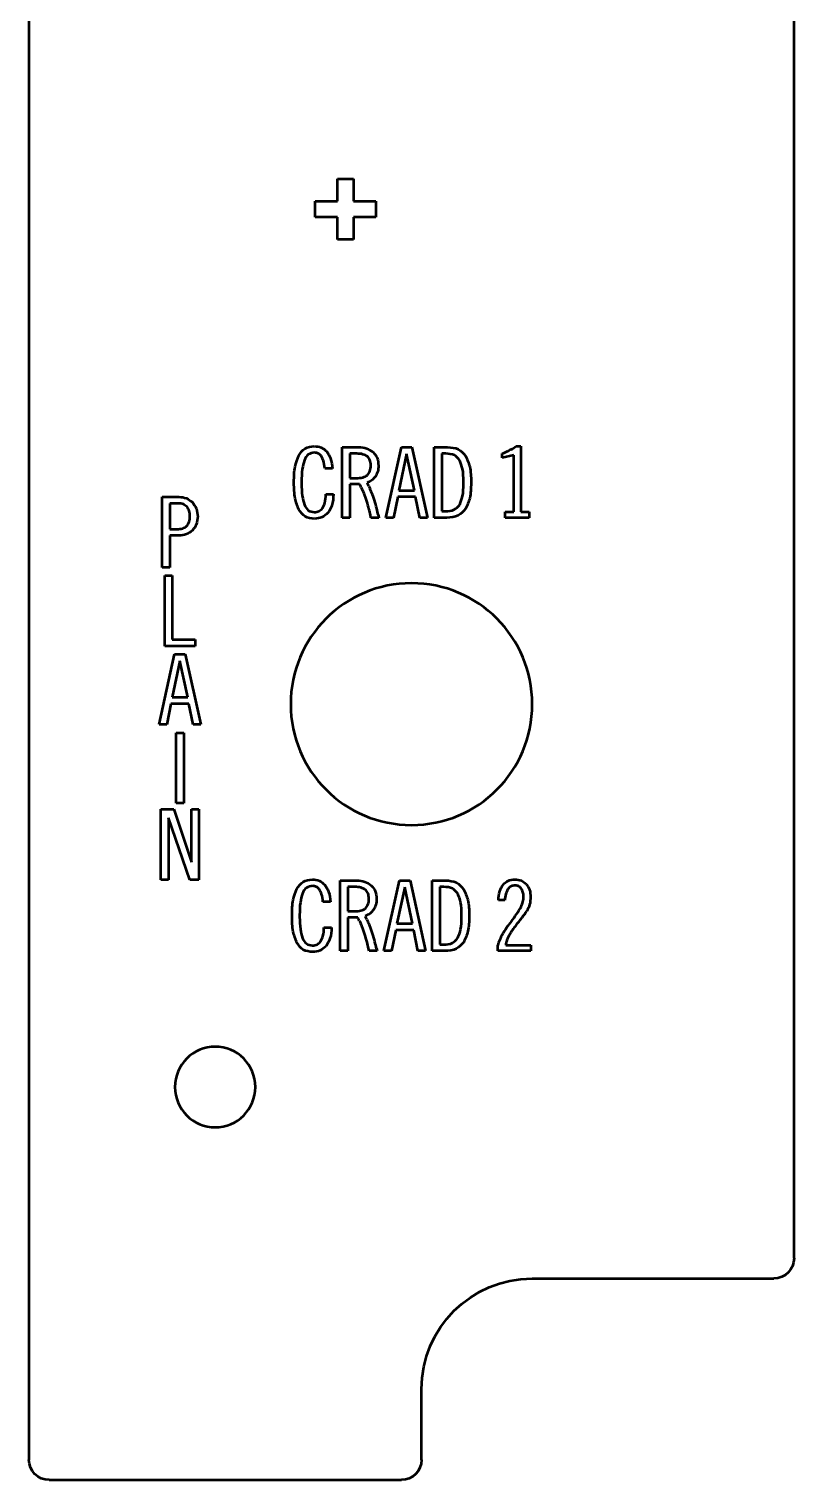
# Model space of a CAD drawing. Header units: millimetres. Extents: x 186 to 224, y 91 to 235.
# Drawn here: x 186.2 to 224.2, y 91.1 to 163.1 of the extents above; entities that cross this region are included whole.
import ezdxf

# ---------------------------------------------------------------- set-up
doc = ezdxf.new("R2010")
doc.units = ezdxf.units.MM
doc.header["$LTSCALE"] = 0.75
doc.layers.add('Visible', color=7, linetype='Continuous', lineweight=50)

msp = doc.modelspace()

# ---------------------------------------------------------------- linework, layer by layer
at = {"layer": 'Visible', "extrusion": (-1e-16, -1, 0)}
for p, q in [((224.171, 102.126), (224.171, 234.126)), ((186.171, 224.126), (186.171, 92.126)), ((201.493, 154.589), (201.493, 155.689)), ((201.493, 155.689), (202.293, 155.689)), ((202.293, 155.689), (202.293, 154.589)), ((200.393, 153.789), (200.393, 154.589)), ((200.393, 154.589), (201.493, 154.589)), ((202.293, 154.589), (203.393, 154.589)), ((203.393, 154.589), (203.393, 153.789)), ((201.493, 153.789), (200.393, 153.789)), ((201.493, 152.689), (201.493, 153.789)), ((203.393, 153.789), (202.293, 153.789)), ((202.293, 153.789), (202.293, 152.689)), ((202.293, 152.689), (201.493, 152.689)), ((201.722, 138.876), (201.722, 142.376)), ((201.722, 142.376), (202.541, 142.376)), ((202.1, 142.056), (202.1, 140.844)), ((202.449, 142.056), (202.1, 142.056)), ((203.899, 138.876), (204.67, 142.376)), ((204.931, 142.041), (204.539, 140.233)), ((204.67, 142.376), (205.193, 142.376)), ((205.324, 140.233), (204.931, 142.041)), ((205.193, 142.376), (205.969, 138.876)), ((206.298, 138.876), (206.298, 142.376)), ((206.298, 142.376), (206.958, 142.376)), ((206.676, 142.056), (206.676, 139.196)), ((206.87, 142.056), (206.676, 142.056)), ((209.672, 141.847), (209.672, 142.06)), ((210.254, 141.983), (209.672, 141.847)), ((210.254, 139.171), (210.254, 141.983)), ((210.37, 142.429), (210.603, 142.429)), ((210.603, 142.429), (210.603, 139.171)), ((201.242, 141.319), (200.864, 141.319)), ((199.332, 140.582), (199.332, 140.669)), ((199.71, 140.669), (199.71, 140.553)), ((202.1, 140.844), (202.43, 140.844)), ((202.595, 140.533), (202.1, 140.538)), ((202.1, 140.538), (202.1, 138.876)), ((202.619, 140.487), (202.595, 140.533)), ((202.963, 140.611), (202.987, 140.563)), ((207.753, 140.548), (207.753, 140.679)), ((208.131, 140.66), (208.131, 140.582)), ((192.791, 136.407), (192.791, 139.907)), ((192.791, 139.907), (193.606, 139.907)), ((200.913, 140.039), (201.296, 140.039)), ((204.485, 139.913), (204.277, 138.876)), ((205.377, 139.913), (204.485, 139.913)), ((204.539, 140.233), (205.324, 140.233)), ((205.586, 138.876), (205.377, 139.913)), ((193.17, 139.587), (193.17, 138.307)), ((193.596, 139.587), (193.17, 139.587)), ((203.157, 138.876), (203.13, 138.999)), ((203.525, 139.006), (203.555, 138.876)), ((206.676, 139.196), (206.865, 139.196)), ((209.827, 138.876), (209.827, 139.171)), ((209.827, 139.171), (210.254, 139.171)), ((210.603, 139.171), (211.01, 139.171)), ((211.01, 139.171), (211.01, 138.876)), ((193.17, 138.307), (193.519, 138.307)), ((202.1, 138.876), (201.722, 138.876)), ((203.555, 138.876), (203.157, 138.876)), ((204.277, 138.876), (203.899, 138.876)), ((205.969, 138.876), (205.586, 138.876)), ((206.929, 138.876), (206.298, 138.876)), ((211.01, 138.876), (209.827, 138.876)), ((193.615, 137.987), (193.17, 137.987)), ((193.17, 137.987), (193.17, 136.407)), ((193.17, 136.407), (192.791, 136.407)), ((192.913, 132.507), (192.913, 136.007)), ((192.913, 136.007), (193.291, 136.007)), ((193.291, 136.007), (193.291, 132.826)), ((194.43, 132.507), (192.913, 132.507)), ((193.291, 132.826), (194.43, 132.826)), ((194.43, 132.826), (194.43, 132.507)), ((192.636, 128.607), (193.407, 132.107)), ((193.669, 131.772), (193.276, 129.964)), ((193.407, 132.107), (193.931, 132.107)), ((194.061, 129.964), (193.669, 131.772)), ((193.931, 132.107), (194.706, 128.607)), ((193.223, 129.644), (193.014, 128.607)), ((194.115, 129.644), (193.223, 129.644)), ((193.276, 129.964), (194.061, 129.964)), ((194.323, 128.607), (194.115, 129.644)), ((193.014, 128.607), (192.636, 128.607)), ((193.482, 128.207), (193.86, 128.207)), ((193.482, 124.707), (193.482, 128.207)), ((193.86, 128.207), (193.86, 124.707)), ((194.706, 128.607), (194.323, 128.607)), ((193.86, 124.707), (193.482, 124.707)), ((192.728, 120.907), (192.728, 124.407)), ((192.728, 124.407), (193.368, 124.407)), ((194.154, 120.907), (193.106, 123.98)), ((193.106, 123.98), (193.106, 120.907)), ((193.368, 124.407), (194.236, 121.784)), ((194.236, 124.407), (194.614, 124.407)), ((194.236, 121.784), (194.236, 124.407)), ((194.614, 124.407), (194.614, 120.907)), ((193.106, 120.907), (192.728, 120.907)), ((194.614, 120.907), (194.154, 120.907)), ((201.628, 117.376), (201.628, 120.876)), ((201.628, 120.876), (202.447, 120.876)), ((202.006, 120.556), (202.006, 119.344)), ((202.355, 120.556), (202.006, 120.556)), ((203.804, 117.376), (204.575, 120.876)), ((204.837, 120.541), (204.444, 118.733)), ((204.575, 120.876), (205.099, 120.876)), ((205.229, 118.733), (204.837, 120.541)), ((205.099, 120.876), (205.874, 117.376)), ((206.204, 117.376), (206.204, 120.876)), ((206.204, 120.876), (206.863, 120.876)), ((206.582, 120.556), (206.582, 117.696)), ((206.776, 120.556), (206.582, 120.556)), ((201.148, 119.819), (200.77, 119.819)), ((209.806, 119.892), (209.486, 119.892)), ((199.238, 119.082), (199.238, 119.169)), ((199.616, 119.169), (199.616, 119.053)), ((202.006, 119.344), (202.335, 119.344)), ((202.5, 119.033), (202.006, 119.038)), ((202.006, 119.038), (202.006, 117.376)), ((202.524, 118.987), (202.5, 119.033)), ((202.869, 119.111), (202.893, 119.063)), ((207.658, 119.048), (207.658, 119.179)), ((208.036, 119.16), (208.036, 119.082)), ((200.818, 118.539), (201.201, 118.539)), ((204.391, 118.413), (204.182, 117.376)), ((205.283, 118.413), (204.391, 118.413)), ((204.444, 118.733), (205.229, 118.733)), ((205.491, 117.376), (205.283, 118.413)), ((202.006, 117.376), (201.628, 117.376)), ((203.063, 117.376), (203.036, 117.499)), ((203.46, 117.376), (203.063, 117.376)), ((203.431, 117.506), (203.46, 117.376)), ((204.182, 117.376), (203.804, 117.376)), ((205.874, 117.376), (205.491, 117.376)), ((206.834, 117.376), (206.204, 117.376)), ((206.582, 117.696), (206.771, 117.696)), ((209.457, 117.376), (209.457, 117.671)), ((211.105, 117.376), (209.457, 117.376)), ((209.849, 117.671), (211.105, 117.671)), ((211.105, 117.671), (211.105, 117.376)), ((211.171, 101.126), (223.171, 101.126)), ((205.671, 92.126), (205.671, 95.626)), ((187.171, 91.126), (204.671, 91.126))]:
    msp.add_line(p, q, dxfattribs=at)
at = {"layer": 'Visible', "extrusion": (0, 0, -1)}
for centre, radius in [((-205.171, 129.626), 6), ((-195.421, 110.626), 2)]:
    msp.add_circle(centre, radius, dxfattribs=at)
at = {"layer": 'Visible'}
for centre, radius, start, end in [((209.477, 142.769), 0.735, 285.43435, 293.87351), ((208.638, 144.776), 2.91, 292.97366, 295.75055), ((208.642, 144.781), 2.913, 295.64852, 298.3776), ((210.608, 141.17), 1.199, 114.1031, 119.0267), ((209.585, 143.355), 1.214, 296.05349, 310.30353), ((200.305, 139.284), 2.608, 24.68232, 27.46851), ((194.259, 136.214), 9.752, 25.70698, 26.48398), ((211.566, 144.51), 9.806, 204.94854, 205.9051), ((199.585, 138.686), 3.516, 23.33008, 25.98172), ((199.472, 138.665), 3.627, 16.57194, 22.92173), ((194.9, 137.252), 8.413, 14.13624, 16.91206), ((200.944, 139.223), 2.423, 22.00435, 26.08384), ((199.024, 138.418), 4.506, 17.04582, 22.35145), ((195.729, 137.358), 7.966, 14.32424, 17.38736), ((193.343, 136.85), 10.021, 12.38655, 14.19505), ((192.167, 136.444), 11.644, 12.71255, 14.34408), ((206.575, 121.787), 4.609, 320.48861, 331.24517), ((200.21, 117.784), 2.608, 24.68232, 27.46851), ((211.471, 123.01), 9.806, 204.94854, 205.9051), ((194.164, 114.714), 9.752, 25.70698, 26.48398), ((214.003, 115.772), 4.95, 141.4758, 150.97355), ((192.9, 132.848), 22.504, 320.91404, 322.13401), ((207.023, 121.883), 4.624, 321.9686, 326.87345), ((199.49, 117.186), 3.516, 23.33008, 25.98172), ((199.378, 117.165), 3.627, 16.57194, 22.92173), ((194.805, 115.752), 8.413, 14.13624, 16.91206), ((200.849, 117.723), 2.423, 22.00435, 26.08384), ((198.929, 116.918), 4.506, 17.04582, 22.35145), ((195.635, 115.858), 7.966, 14.32424, 17.38736), ((211.7, 116.996), 2.343, 149.81998, 163.24619), ((212.527, 116.836), 2.831, 151.54955, 154.35448), ((213.93, 115.87), 4.528, 145.88177, 149.25685), ((213.03, 116.471), 3.446, 140.59165, 145.77174), ((193.243, 115.349), 10.026, 12.38697, 14.19463), ((192.072, 114.944), 11.644, 12.71255, 14.34408), ((210.298, 117.657), 0.449, 164.0995, 178.19115), ((210.976, 117.486), 1.148, 157.91066, 165.172), ((212.001, 117.082), 2.25, 154.19665, 158.17245)]:
    msp.add_arc(centre, radius, start, end, dxfattribs=at)
at = {"layer": 'Visible', "extrusion": (0, 0, -1)}
for centre, radius, start, end in [((-223.171, 102.126), 1, 180, 270), ((-211.171, 95.626), 5.5, 0, 90), ((-187.171, 92.126), 1, 270, 0), ((-204.671, 92.126), 1, 180, 270)]:
    msp.add_arc(centre, radius, start, end, dxfattribs=at)
at = {"layer": 'Visible'}
for points, knots in [([(199.332, 140.669), (199.336, 140.92), (199.343, 141.366), (199.501, 141.782), (199.57, 141.964)], [-0.1324755, -0.1324755, -0.1324755, -0.1324755, -0.0579484, 0, 0, 0, 0]), ([(199.57, 141.964), (199.663, 142.098), (199.85, 142.368), (200.177, 142.405), (200.341, 142.424)], [-0.09378867, -0.09378867, -0.09378867, -0.09378867, -0.04711732, 0, 0, 0, 0]), ([(200.36, 142.104), (200.245, 142.088), (200.011, 142.055), (199.905, 141.843), (199.851, 141.736)], [-0.06653819, -0.06653819, -0.06653819, -0.06653819, -0.03382622, 0, 0, 0, 0]), ([(200.341, 142.424), (200.462, 142.414), (200.7, 142.395), (200.875, 142.235), (200.961, 142.157)], [-0.06925044, -0.06925044, -0.06925044, -0.06925044, -0.03371663, 0, 0, 0, 0]), ([(200.685, 141.939), (200.638, 141.987), (200.549, 142.08), (200.421, 142.096), (200.36, 142.104)], [-0.03741453, -0.03741453, -0.03741453, -0.03741453, -0.01804933, 0, 0, 0, 0]), ([(200.864, 141.319), (200.851, 141.449), (200.828, 141.668), (200.726, 141.861), (200.685, 141.939)], [-0.06510321, -0.06510321, -0.06510321, -0.06510321, -0.02618879, 0, 0, 0, 0]), ([(200.961, 142.157), (201.032, 142.046), (201.193, 141.791), (201.224, 141.489), (201.242, 141.319)], [-0.08950679, -0.08950679, -0.08950679, -0.08950679, -0.0504605, 0, 0, 0, 0]), ([(202.978, 141.915), (202.905, 141.956), (202.742, 142.048), (202.554, 142.053), (202.449, 142.056)], [-0.05541876, -0.05541876, -0.05541876, -0.05541876, -0.03086211, 0, 0, 0, 0]), ([(202.541, 142.376), (202.681, 142.368), (202.945, 142.354), (203.162, 142.204), (203.264, 142.133)], [-0.0775313, -0.0775313, -0.0775313, -0.0775313, -0.0364826, 0, 0, 0, 0]), ([(203.147, 141.474), (203.143, 141.565), (203.135, 141.732), (203.027, 141.858), (202.978, 141.915)], [-0.04848981, -0.04848981, -0.04848981, -0.04848981, -0.02209071, 0, 0, 0, 0]), ([(203.264, 142.133), (203.341, 142.04), (203.504, 141.846), (203.521, 141.592), (203.53, 141.459)], [-0.07414927, -0.07414927, -0.07414927, -0.07414927, -0.03875275, 0, 0, 0, 0]), ([(207.568, 141.721), (207.487, 141.819), (207.306, 142.033), (207.024, 142.048), (206.87, 142.056)], [-0.0805557, -0.0805557, -0.0805557, -0.0805557, -0.0439469, 0, 0, 0, 0]), ([(206.958, 142.376), (207.149, 142.363), (207.507, 142.34), (207.744, 142.073), (207.854, 141.949)], [-0.1029516, -0.1029516, -0.1029516, -0.1029516, -0.0479772, 0, 0, 0, 0]), ([(207.854, 141.949), (207.935, 141.772), (208.12, 141.364), (208.127, 140.914), (208.131, 140.66)], [-0.133117, -0.133117, -0.133117, -0.133117, -0.0754554, 0, 0, 0, 0]), ([(199.851, 141.736), (199.81, 141.585), (199.716, 141.236), (199.712, 140.874), (199.71, 140.669)], [-0.1079531, -0.1079531, -0.1079531, -0.1079531, -0.0611814, 0, 0, 0, 0]), ([(202.978, 140.984), (203.027, 141.047), (203.139, 141.189), (203.144, 141.372), (203.147, 141.474)], [-0.05304791, -0.05304791, -0.05304791, -0.05304791, -0.02975334, 0, 0, 0, 0]), ([(203.53, 141.459), (203.525, 141.359), (203.514, 141.166), (203.42, 140.998), (203.375, 140.916)], [-0.05712675, -0.05712675, -0.05712675, -0.05712675, -0.0275432, 0, 0, 0, 0]), ([(207.753, 140.679), (207.751, 140.887), (207.749, 141.246), (207.622, 141.581), (207.568, 141.721)], [-0.1065834, -0.1065834, -0.1065834, -0.1065834, -0.0447254, 0, 0, 0, 0]), ([(199.575, 139.278), (199.504, 139.461), (199.344, 139.88), (199.336, 140.329), (199.332, 140.582)], [-0.1335418, -0.1335418, -0.1335418, -0.1335418, -0.07502, 0, 0, 0, 0]), ([(199.71, 140.553), (199.712, 140.354), (199.716, 140.001), (199.81, 139.662), (199.851, 139.515)], [-0.1050794, -0.1050794, -0.1050794, -0.1050794, -0.0455919, 0, 0, 0, 0]), ([(202.43, 140.844), (202.541, 140.845), (202.736, 140.848), (202.905, 140.944), (202.978, 140.984)], [-0.05734595, -0.05734595, -0.05734595, -0.05734595, -0.02455665, 0, 0, 0, 0]), ([(203.375, 140.916), (203.319, 140.847), (203.207, 140.71), (203.044, 140.644), (202.963, 140.611)], [-0.05203491, -0.05203491, -0.05203491, -0.05203491, -0.02563586, 0, 0, 0, 0]), ([(203.046, 140.444), (203.057, 140.419), (203.082, 140.367), (203.108, 140.316), (203.121, 140.289)], [-0.01723645, -0.01723645, -0.01723645, -0.01723645, -0.00902467, 0, 0, 0, 0]), ([(207.564, 139.52), (207.618, 139.659), (207.749, 139.987), (207.751, 140.342), (207.753, 140.548)], [-0.1052859, -0.1052859, -0.1052859, -0.1052859, -0.0610213, 0, 0, 0, 0]), ([(208.131, 140.582), (208.126, 140.335), (208.118, 139.894), (207.938, 139.493), (207.859, 139.317)], [-0.13057, -0.13057, -0.13057, -0.13057, -0.0574186, 0, 0, 0, 0]), ([(193.606, 139.907), (193.74, 139.898), (193.997, 139.881), (194.195, 139.718), (194.289, 139.64)], [-0.07502796, -0.07502796, -0.07502796, -0.07502796, -0.03579756, 0, 0, 0, 0]), ([(200.753, 139.346), (200.797, 139.434), (200.905, 139.651), (200.91, 139.895), (200.913, 140.039)], [-0.07190853, -0.07190853, -0.07190853, -0.07190853, -0.04253276, 0, 0, 0, 0]), ([(201.296, 140.039), (201.285, 139.85), (201.268, 139.519), (201.094, 139.238), (201.019, 139.118)], [-0.09752099, -0.09752099, -0.09752099, -0.09752099, -0.04190429, 0, 0, 0, 0]), ([(194.023, 139.417), (193.964, 139.466), (193.841, 139.57), (193.68, 139.581), (193.596, 139.587)], [-0.04699548, -0.04699548, -0.04699548, -0.04699548, -0.02460658, 0, 0, 0, 0]), ([(194.168, 138.947), (194.164, 139.039), (194.157, 139.209), (194.065, 139.351), (194.023, 139.417)], [-0.05001977, -0.05001977, -0.05001977, -0.05001977, -0.0229909, 0, 0, 0, 0]), ([(194.289, 139.64), (194.366, 139.54), (194.525, 139.331), (194.542, 139.069), (194.551, 138.932)], [-0.07696682, -0.07696682, -0.07696682, -0.07696682, -0.04004666, 0, 0, 0, 0]), ([(200.36, 138.827), (200.191, 138.844), (199.861, 138.877), (199.669, 139.146), (199.575, 139.278)], [-0.09457238, -0.09457238, -0.09457238, -0.09457238, -0.04621833, 0, 0, 0, 0]), ([(199.851, 139.515), (199.904, 139.408), (200.008, 139.199), (200.238, 139.164), (200.35, 139.147)], [-0.06570187, -0.06570187, -0.06570187, -0.06570187, -0.03201487, 0, 0, 0, 0]), ([(200.35, 139.147), (200.429, 139.156), (200.587, 139.173), (200.697, 139.288), (200.753, 139.346)], [-0.04619325, -0.04619325, -0.04619325, -0.04619325, -0.0232289, 0, 0, 0, 0]), ([(201.019, 139.118), (200.927, 139.033), (200.74, 138.862), (200.488, 138.839), (200.36, 138.827)], [-0.0738666, -0.0738666, -0.0738666, -0.0738666, -0.03731504, 0, 0, 0, 0]), ([(206.865, 139.196), (207.018, 139.203), (207.298, 139.218), (207.48, 139.426), (207.564, 139.52)], [-0.07995698, -0.07995698, -0.07995698, -0.07995698, -0.03629359, 0, 0, 0, 0]), ([(207.859, 139.317), (207.745, 139.188), (207.499, 138.912), (207.127, 138.888), (206.929, 138.876)], [-0.1067641, -0.1067641, -0.1067641, -0.1067641, -0.057066, 0, 0, 0, 0]), ([(193.519, 138.307), (193.615, 138.31), (193.792, 138.317), (193.938, 138.417), (194.003, 138.462)], [-0.05183232, -0.05183232, -0.05183232, -0.05183232, -0.02344978, 0, 0, 0, 0]), ([(194.294, 138.249), (194.198, 138.172), (194, 138.014), (193.746, 137.996), (193.615, 137.987)], [-0.07427337, -0.07427337, -0.07427337, -0.07427337, -0.0383738, 0, 0, 0, 0]), ([(194.003, 138.462), (194.051, 138.527), (194.157, 138.67), (194.164, 138.849), (194.168, 138.947)], [-0.05226856, -0.05226856, -0.05226856, -0.05226856, -0.02865652, 0, 0, 0, 0]), ([(194.551, 138.932), (194.542, 138.801), (194.524, 138.547), (194.369, 138.346), (194.294, 138.249)], [-0.07448142, -0.07448142, -0.07448142, -0.07448142, -0.03600864, 0, 0, 0, 0]), ([(199.238, 119.169), (199.242, 119.42), (199.248, 119.866), (199.406, 120.282), (199.475, 120.464)], [-0.1324755, -0.1324755, -0.1324755, -0.1324755, -0.0579484, 0, 0, 0, 0]), ([(199.475, 120.464), (199.568, 120.598), (199.756, 120.868), (200.082, 120.905), (200.246, 120.924)], [-0.09378867, -0.09378867, -0.09378867, -0.09378867, -0.04711732, 0, 0, 0, 0]), ([(200.265, 120.604), (200.151, 120.588), (199.917, 120.555), (199.81, 120.343), (199.756, 120.236)], [-0.06653819, -0.06653819, -0.06653819, -0.06653819, -0.03382622, 0, 0, 0, 0]), ([(200.246, 120.924), (200.368, 120.914), (200.605, 120.895), (200.781, 120.735), (200.867, 120.657)], [-0.06925044, -0.06925044, -0.06925044, -0.06925044, -0.03371663, 0, 0, 0, 0]), ([(200.59, 120.439), (200.544, 120.487), (200.455, 120.58), (200.327, 120.596), (200.265, 120.604)], [-0.03741454, -0.03741454, -0.03741454, -0.03741454, -0.01804936, 0, 0, 0, 0]), ([(200.77, 119.819), (200.756, 119.949), (200.733, 120.168), (200.631, 120.361), (200.59, 120.439)], [-0.06510321, -0.06510321, -0.06510321, -0.06510321, -0.02618879, 0, 0, 0, 0]), ([(200.867, 120.657), (200.937, 120.546), (201.099, 120.291), (201.13, 119.989), (201.148, 119.819)], [-0.08950681, -0.08950681, -0.08950681, -0.08950681, -0.05046049, 0, 0, 0, 0]), ([(202.883, 120.415), (202.811, 120.456), (202.648, 120.548), (202.46, 120.553), (202.355, 120.556)], [-0.05541876, -0.05541876, -0.05541876, -0.05541876, -0.03086211, 0, 0, 0, 0]), ([(202.447, 120.876), (202.587, 120.868), (202.851, 120.854), (203.067, 120.704), (203.169, 120.633)], [-0.07753131, -0.07753131, -0.07753131, -0.07753131, -0.03648255, 0, 0, 0, 0]), ([(203.053, 119.974), (203.049, 120.065), (203.041, 120.232), (202.933, 120.358), (202.883, 120.415)], [-0.04848981, -0.04848981, -0.04848981, -0.04848981, -0.02209071, 0, 0, 0, 0]), ([(203.169, 120.633), (203.247, 120.54), (203.41, 120.346), (203.427, 120.092), (203.436, 119.959)], [-0.07414927, -0.07414927, -0.07414927, -0.07414927, -0.03875275, 0, 0, 0, 0]), ([(207.474, 120.221), (207.392, 120.319), (207.212, 120.533), (206.93, 120.548), (206.776, 120.556)], [-0.08055567, -0.08055567, -0.08055567, -0.08055567, -0.04394696, 0, 0, 0, 0]), ([(206.863, 120.876), (207.054, 120.863), (207.413, 120.84), (207.649, 120.573), (207.76, 120.449)], [-0.1029516, -0.1029516, -0.1029516, -0.1029516, -0.0479771, 0, 0, 0, 0]), ([(207.76, 120.449), (207.84, 120.272), (208.025, 119.864), (208.032, 119.414), (208.036, 119.16)], [-0.133117, -0.133117, -0.133117, -0.133117, -0.0754554, 0, 0, 0, 0]), ([(209.486, 119.892), (209.495, 120.046), (209.513, 120.322), (209.655, 120.558), (209.718, 120.663)], [-0.0816178, -0.0816178, -0.0816178, -0.0816178, -0.03613347, 0, 0, 0, 0]), ([(209.718, 120.663), (209.796, 120.739), (209.959, 120.898), (210.186, 120.915), (210.305, 120.924)], [-0.06607785, -0.06607785, -0.06607785, -0.06607785, -0.03443727, 0, 0, 0, 0]), ([(209.956, 120.439), (209.917, 120.363), (209.829, 120.191), (209.814, 119.998), (209.806, 119.892)], [-0.05730023, -0.05730023, -0.05730023, -0.05730023, -0.03174236, 0, 0, 0, 0]), ([(210.319, 120.628), (210.246, 120.621), (210.1, 120.605), (210.004, 120.494), (209.956, 120.439)], [-0.04236194, -0.04236194, -0.04236194, -0.04236194, -0.02110609, 0, 0, 0, 0]), ([(210.305, 120.924), (210.417, 120.916), (210.633, 120.9), (210.798, 120.759), (210.877, 120.692)], [-0.06319968, -0.06319968, -0.06319968, -0.06319968, -0.03044389, 0, 0, 0, 0]), ([(210.625, 120.474), (210.583, 120.519), (210.501, 120.608), (210.38, 120.622), (210.319, 120.628)], [-0.03527881, -0.03527881, -0.03527881, -0.03527881, -0.01751943, 0, 0, 0, 0]), ([(210.736, 120.078), (210.733, 120.153), (210.727, 120.294), (210.657, 120.416), (210.625, 120.474)], [-0.04167975, -0.04167975, -0.04167975, -0.04167975, -0.0195208, 0, 0, 0, 0]), ([(210.877, 120.692), (210.938, 120.602), (211.068, 120.409), (211.079, 120.177), (211.085, 120.053)], [-0.06836243, -0.06836243, -0.06836243, -0.06836243, -0.03643651, 0, 0, 0, 0]), ([(199.756, 120.236), (199.716, 120.085), (199.621, 119.736), (199.618, 119.374), (199.616, 119.169)], [-0.1079531, -0.1079531, -0.1079531, -0.1079531, -0.0611814, 0, 0, 0, 0]), ([(202.883, 119.484), (202.932, 119.547), (203.045, 119.689), (203.05, 119.872), (203.053, 119.974)], [-0.05304793, -0.05304793, -0.05304793, -0.05304793, -0.02975333, 0, 0, 0, 0]), ([(203.436, 119.959), (203.43, 119.859), (203.42, 119.666), (203.326, 119.498), (203.281, 119.416)], [-0.05712675, -0.05712675, -0.05712675, -0.05712675, -0.0275432, 0, 0, 0, 0]), ([(207.658, 119.179), (207.657, 119.387), (207.654, 119.746), (207.527, 120.081), (207.474, 120.221)], [-0.1065834, -0.1065834, -0.1065834, -0.1065834, -0.0447255, 0, 0, 0, 0]), ([(210.615, 119.57), (210.65, 119.652), (210.72, 119.815), (210.731, 119.991), (210.736, 120.078)], [-0.05251222, -0.05251222, -0.05251222, -0.05251222, -0.02590816, 0, 0, 0, 0]), ([(211.085, 120.053), (211.079, 119.925), (211.066, 119.679), (210.951, 119.461), (210.896, 119.356)], [-0.07298143, -0.07298143, -0.07298143, -0.07298143, -0.03517243, 0, 0, 0, 0]), ([(199.48, 117.778), (199.41, 117.961), (199.249, 118.38), (199.242, 118.829), (199.238, 119.082)], [-0.1335418, -0.1335418, -0.1335418, -0.1335418, -0.07502, 0, 0, 0, 0]), ([(199.616, 119.053), (199.618, 118.854), (199.622, 118.501), (199.716, 118.162), (199.756, 118.015)], [-0.1050794, -0.1050794, -0.1050794, -0.1050794, -0.0455919, 0, 0, 0, 0]), ([(202.335, 119.344), (202.447, 119.345), (202.642, 119.348), (202.811, 119.444), (202.883, 119.484)], [-0.05734595, -0.05734595, -0.05734595, -0.05734595, -0.02455665, 0, 0, 0, 0]), ([(203.281, 119.416), (203.224, 119.347), (203.113, 119.21), (202.949, 119.144), (202.869, 119.111)], [-0.05203491, -0.05203491, -0.05203491, -0.05203491, -0.02563586, 0, 0, 0, 0]), ([(202.951, 118.944), (202.963, 118.919), (202.988, 118.867), (203.013, 118.816), (203.026, 118.789)], [-0.01723645, -0.01723645, -0.01723645, -0.01723645, -0.00902467, 0, 0, 0, 0]), ([(207.469, 118.02), (207.524, 118.159), (207.654, 118.487), (207.657, 118.842), (207.658, 119.048)], [-0.1052859, -0.1052859, -0.1052859, -0.1052859, -0.0610213, 0, 0, 0, 0]), ([(208.036, 119.082), (208.031, 118.835), (208.023, 118.394), (207.844, 117.993), (207.765, 117.817)], [-0.13057, -0.13057, -0.13057, -0.13057, -0.0574186, 0, 0, 0, 0]), ([(200.658, 117.846), (200.702, 117.934), (200.81, 118.151), (200.815, 118.395), (200.818, 118.539)], [-0.07190854, -0.07190854, -0.07190854, -0.07190854, -0.04253275, 0, 0, 0, 0]), ([(201.201, 118.539), (201.191, 118.35), (201.173, 118.019), (200.999, 117.738), (200.925, 117.618)], [-0.09752098, -0.09752098, -0.09752098, -0.09752098, -0.04190427, 0, 0, 0, 0]), ([(200.265, 117.327), (200.097, 117.344), (199.767, 117.377), (199.574, 117.646), (199.48, 117.778)], [-0.09457238, -0.09457238, -0.09457238, -0.09457238, -0.04621833, 0, 0, 0, 0]), ([(199.756, 118.015), (199.81, 117.908), (199.913, 117.699), (200.143, 117.664), (200.256, 117.647)], [-0.06570187, -0.06570187, -0.06570187, -0.06570187, -0.03201487, 0, 0, 0, 0]), ([(200.256, 117.647), (200.334, 117.656), (200.493, 117.673), (200.603, 117.788), (200.658, 117.846)], [-0.04619325, -0.04619325, -0.04619325, -0.04619325, -0.0232289, 0, 0, 0, 0]), ([(200.925, 117.618), (200.832, 117.533), (200.646, 117.362), (200.393, 117.339), (200.265, 117.327)], [-0.07386661, -0.07386661, -0.07386661, -0.07386661, -0.0373151, 0, 0, 0, 0]), ([(206.771, 117.696), (206.924, 117.703), (207.203, 117.718), (207.386, 117.926), (207.469, 118.02)], [-0.07995695, -0.07995695, -0.07995695, -0.07995695, -0.03629367, 0, 0, 0, 0]), ([(207.765, 117.817), (207.65, 117.688), (207.404, 117.412), (207.033, 117.388), (206.834, 117.376)], [-0.1067641, -0.1067641, -0.1067641, -0.1067641, -0.0570661, 0, 0, 0, 0])]:
    msp.add_open_spline(points, degree=3, knots=knots, dxfattribs=at)

doc.saveas('drawing.dxf')
